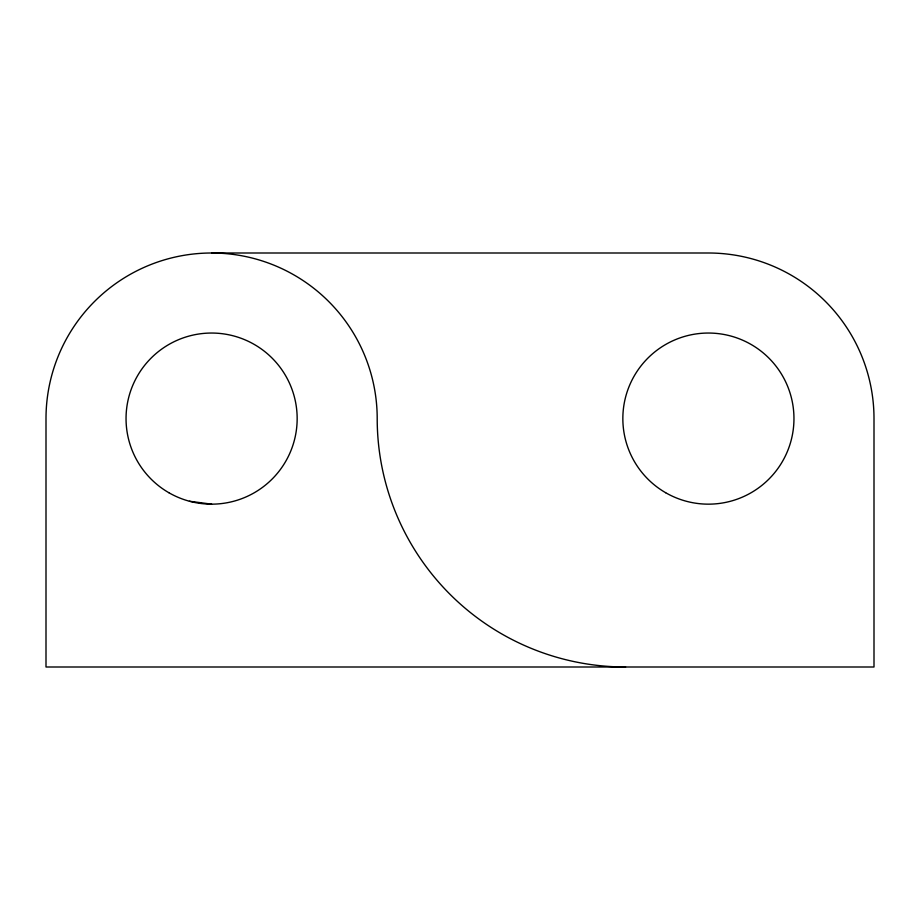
<?xml version="1.0" encoding="UTF-8"?>
<svg xmlns="http://www.w3.org/2000/svg" width="920" height="920" viewBox="0 0 920 920"><rect width="100%" height="100%" fill="white"/><g stroke="black" fill="none" stroke-linecap="round" stroke-linejoin="round"><path stroke-width="1.38" d="M211.6 253L708.4 253A165.6 165.6 0 0 1 874 418.6L874 667L46 667L46 418.6A165.6 165.6 0 0 1 211.6 253A165.6 165.6 0 0 1 377.2 418.6A248.4 248.4 0 0 0 625.6 667M189.451 501.239L211.6 504.16M168.82 492.694A85.56 85.56 0 0 0 297.16 418.6A85.56 85.56 0 0 0 168.82 344.505A85.56 85.56 0 0 0 168.82 492.694M665.62 492.694A85.56 85.56 0 0 0 793.96 418.6A85.56 85.56 0 0 0 665.62 344.505A85.56 85.56 0 0 0 665.62 492.694"/></g></svg>
